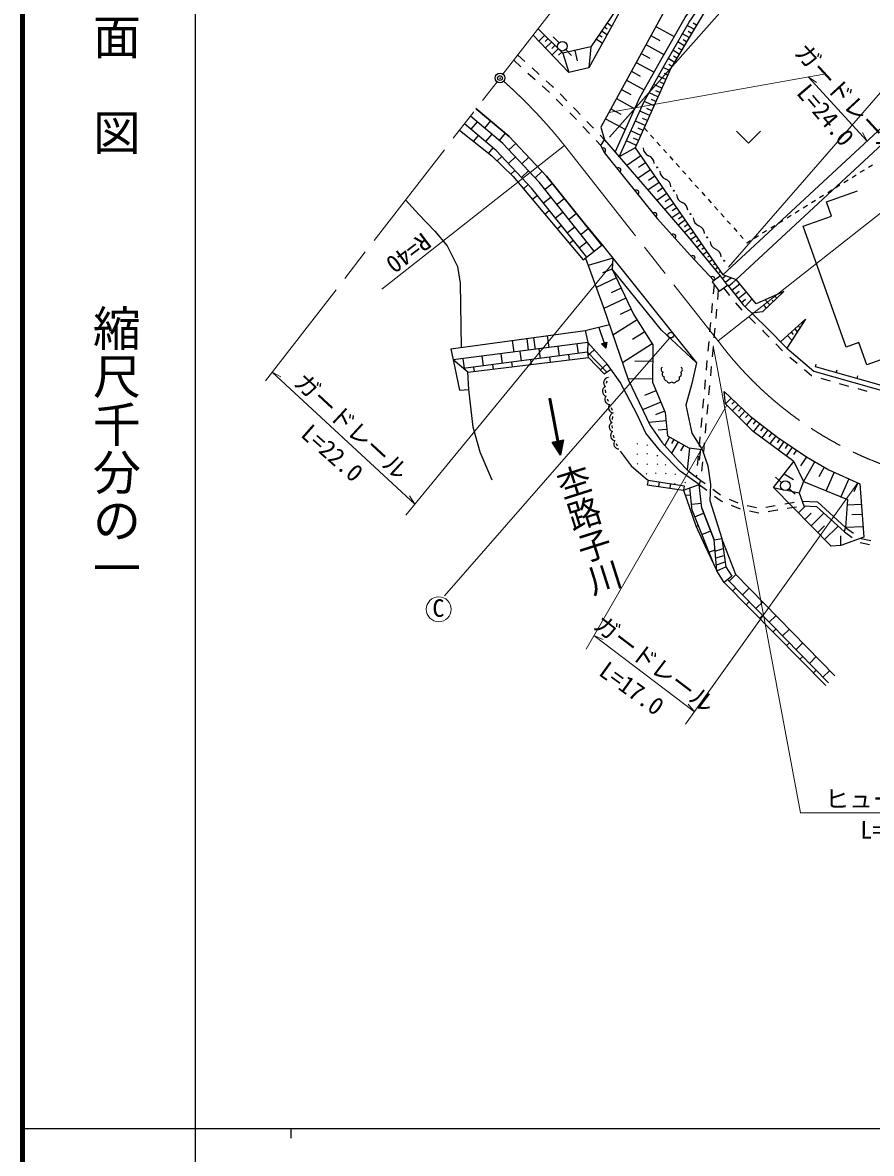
# Model space of a CAD drawing. Units: millimetres, scale not verified. Extents: x 40000 to 680000, y 20000 to 380000.
# Drawn here: x 40000 to 128592, y 202409 to 320402 of the extents above; entities that cross this region are included whole.
import ezdxf
from ezdxf.enums import TextEntityAlignment as Align

# ---------------------------------------------------------------- set-up
doc = ezdxf.new("R2010")
doc.units = ezdxf.units.MM
doc.header["$LTSCALE"] = 1000
doc.header["$PDMODE"] = 32
doc.header["$PDSIZE"] = 500
doc.linetypes.add('CHAIN', pattern=[18.5, 12, -1.5, 3.5, -1.5])
for name, color, linetype, lineweight in [('M-BGD', 7, 'Continuous', 25), ('M-BMK', 2, 'CHAIN', 13), ('M-BMK-SRVR', 3, 'Continuous', 25), ('M-STR-HTXT', 7, 'Continuous', 13), ('M-TTL', 2, 'Continuous', 140), ('M-TTL-BAND', 7, 'Continuous', 25)]:
    doc.layers.add(name, color=color, linetype=linetype, lineweight=lineweight)
doc.layers.add('M-OTRS', color=6, linetype='Continuous')
doc.styles.add('@ＭＳ ゴシック', font='')
doc.styles.add('ＭＳ ゴシック', font='')
doc.styles.get('@ＭＳ ゴシック').set_extended_font_data('@MS Gothic')
doc.styles.get('ＭＳ ゴシック').set_extended_font_data('MS Gothic')

msp = doc.modelspace()

# ---------------------------------------------------------------- linework, layer by layer
at = {"layer": 'M-BGD'}
for p, q in [((100721, 319950), (101007, 319756)), ((101002, 320364), (101495, 320028)), ((106090, 320002), (108018, 318949)), ((110067, 319701), (109377, 320113)), ((110323, 320131), (109991, 320329)), ((94492, 319080), (93898, 318480)), ((94848, 318728), (94551, 318428)), ((95994, 318300), (95393, 318922)), ((99877, 318710), (100527, 318267)), ((100158, 319123), (100483, 318902)), ((100439, 319537), (101011, 319148)), ((105575, 319060), (106517, 318546)), ((109555, 318843), (108877, 319247)), ((109299, 318413), (108960, 318615)), ((109811, 319272), (109466, 319478)), ((95203, 318376), (94586, 317754)), ((95558, 318025), (95250, 317713)), ((95913, 317673), (95274, 317028)), ((97291, 316958), (96689, 317581)), ((97634, 317491), (97869, 316406)), ((99315, 317883), (99111, 315690)), ((105061, 318118), (106945, 317089)), ((108530, 317125), (107878, 317514)), ((109043, 317984), (108377, 318381)), ((108786, 317555), (108454, 317753)), ((91261, 316468), (92005, 315800)), ((91680, 317008), (92424, 316341)), ((96269, 317321), (95949, 316998)), ((96390, 317200), (97010, 315196)), ((104043, 316255), (105907, 315237)), ((104552, 317187), (105484, 316678)), ((108018, 316266), (107378, 316648)), ((108274, 316696), (107948, 316890)), ((92749, 315132), (93494, 314464)), ((93168, 315673), (93912, 315005)), ((103537, 315328), (104464, 314821)), ((107537, 315391), (106839, 315702)), ((107334, 314934), (106985, 315089)), ((107762, 315837), (107442, 316028)), ((94657, 314337), (95279, 313778)), ((103030, 314401), (104885, 313388)), ((106724, 313564), (105868, 313945)), ((107131, 314477), (106354, 314823)), ((106928, 314021), (106539, 314193)), ((94238, 313796), (94911, 313192)), ((94911, 313192), (94979, 313125)), ((95279, 313778), (95395, 313662)), ((96102, 312955), (96809, 312248)), ((102502, 313434), (103469, 312905)), ((106318, 312650), (105383, 313066)), ((106521, 313107), (106093, 313297)), ((95686, 312417), (96393, 311710)), ((97516, 311541), (97782, 311275)), ((101974, 312467), (103908, 311410)), ((105902, 311715), (104885, 312167)), ((106110, 312182), (105642, 312390)), ((90115, 307788), (86738, 310628)), ((90785, 308531), (87311, 311453)), ((97100, 311003), (97414, 310689)), ((97414, 310689), (97797, 310286)), ((97782, 311275), (98211, 310823)), ((100832, 310375), (102923, 309233)), ((101403, 311421), (102449, 310850)), ((105450, 310698), (104421, 311156)), ((105221, 310184), (104707, 310413)), ((105676, 311206), (105168, 311432)), ((89444, 307045), (86125, 309836)), ((87432, 310044), (86789, 309279)), ((88841, 310166), (88198, 309400)), ((98485, 309561), (99173, 308835)), ((98900, 310097), (99588, 309372)), ((104992, 309670), (103957, 310130)), ((104762, 309152), (104244, 309382)), ((104878, 309412), (105211, 309040)), ((87554, 308635), (87050, 308035)), ((88963, 308757), (88319, 307991)), ((90372, 308879), (89728, 308113)), ((94693, 304386), (90785, 308531)), ((99862, 308110), (100350, 307595)), ((100276, 308647), (100718, 308181)), ((100350, 307595), (100718, 308181)), ((104068, 307593), (103021, 308059)), ((104532, 308635), (103490, 309098)), ((104300, 308114), (103779, 308346)), ((105545, 308667), (105878, 308295)), ((114517, 309075), (115767, 307825)), ((117017, 309075), (115767, 307825)), ((89085, 307348), (88619, 306794)), ((93153, 303104), (89441, 307041)), ((93923, 303745), (90113, 307786)), ((91471, 307804), (90743, 307118)), ((103953, 307333), (102268, 306395)), ((106212, 307922), (106546, 307550)), ((106879, 307178), (107213, 306805)), ((90016, 306432), (89531, 305975)), ((91429, 306390), (90702, 305704)), ((92843, 306349), (92115, 305663)), ((104520, 306510), (103050, 305495)), ((105028, 305774), (104292, 305267)), ((107546, 306433), (107880, 306060)), ((108214, 305688), (108547, 305315)), ((91388, 304977), (90972, 304585)), ((92801, 304935), (92074, 304249)), ((94215, 304893), (93487, 304207)), ((105535, 305039), (104228, 304137)), ((108881, 304943), (109214, 304571)), ((126582, 304255), (127007, 304519)), ((127431, 304783), (127856, 305046)), ((128281, 305310), (128706, 305574)), ((92760, 303521), (92278, 303068)), ((99674, 296559), (93924, 303747)), ((95318, 303605), (94537, 302980)), ((98483, 299648), (94693, 304386)), ((106437, 303732), (105275, 302930)), ((105986, 304385), (105333, 303934)), ((109548, 304198), (109882, 303826)), ((110215, 303453), (110549, 303081)), ((124883, 303200), (125308, 303464)), ((125732, 303727), (126157, 303991)), ((98886, 295944), (93154, 303109)), ((93756, 302356), (93222, 301928)), ((95162, 302200), (94381, 301575)), ((107238, 302570), (106200, 301854)), ((106838, 303151), (106257, 302750)), ((110882, 302708), (111216, 302336)), ((123184, 302144), (123609, 302408)), ((124033, 302672), (124458, 302936)), ((96567, 302043), (95787, 301419)), ((107955, 301532), (107026, 300891)), ((107597, 302051), (107078, 301693)), ((108275, 301068), (107811, 300748)), ((111550, 301963), (111883, 301591)), ((112217, 301219), (112550, 300846)), ((121485, 301089), (121910, 301353)), ((122335, 301617), (122759, 301881)), ((124422, 300212), (123892, 301694)), ((95006, 300794), (94499, 300388)), ((96411, 300638), (95630, 300013)), ((97817, 300482), (97036, 299857)), ((108595, 300604), (107765, 300031)), ((109168, 299773), (108425, 299261)), ((108881, 300189), (108466, 299902)), ((112884, 300474), (113218, 300101)), ((113551, 299729), (113885, 299356)), ((118937, 299506), (119361, 299770)), ((119786, 300034), (120211, 300298)), ((120636, 300562), (121060, 300825)), ((96255, 299232), (95796, 298865)), ((97661, 299076), (96880, 298451)), ((99066, 298920), (98285, 298295)), ((100463, 297174), (98483, 299648)), ((109452, 299362), (109080, 299106)), ((109736, 298950), (109080, 298498)), ((110020, 298539), (109692, 298313)), ((114218, 298984), (114552, 298612)), ((117238, 298451), (117662, 298715)), ((118087, 298979), (118512, 299242)), ((97504, 297671), (97093, 297341)), ((98910, 297514), (98129, 296890)), ((99711, 298156), (99691, 298139)), ((110304, 298127), (109726, 297729)), ((110587, 297716), (110299, 297517)), ((114886, 298239), (115219, 297867)), ((115553, 297494), (115605, 297437)), ((115605, 297437), (115964, 297660)), ((116388, 297923), (116813, 298187)), ((98523, 295661), (100497, 297201)), ((100497, 297201), (110327, 284910)), ((110871, 297304), (110363, 296953)), ((111155, 296892), (110901, 296717)), ((111439, 296481), (111000, 296178)), ((101602, 295819), (99016, 295067)), ((111723, 296069), (111503, 295918)), ((112007, 295658), (111636, 295402)), ((112291, 295246), (112106, 295118)), ((101551, 294661), (100518, 294307)), ((112575, 294835), (112273, 294626)), ((112859, 294423), (112708, 294319)), ((113050, 293727), (113316, 293940)), ((101979, 293758), (99870, 292758)), ((102479, 292703), (101425, 292203)), ((112169, 293100), (112077, 292105)), ((113173, 292724), (113799, 291944)), ((113349, 293326), (113919, 293783)), ((113676, 292895), (114098, 293234)), ((114015, 292474), (114858, 293150)), ((102979, 291648), (100678, 290557)), ((112615, 292499), (112523, 291504)), ((114357, 292047), (114784, 292389)), ((114700, 291620), (115554, 292305)), ((115039, 291196), (115463, 291536)), ((115400, 290792), (116163, 291565)), ((118005, 290957), (117516, 291475)), ((118733, 291643), (118488, 291902)), ((103525, 290498), (102374, 289952)), ((111985, 291109), (111893, 290113)), ((112431, 290508), (112339, 289512)), ((114425, 291164), (114851, 290632)), ((114851, 290632), (115078, 290408)), ((117642, 290613), (117397, 290873)), ((118369, 291300), (118247, 291429)), ((104134, 289382), (101619, 287792)), ((111801, 289117), (111709, 288122)), ((115789, 289706), (116501, 289003)), ((121332, 289105), (121423, 289005)), ((121703, 289440), (121749, 289390)), ((98718, 288272), (101243, 288898)), ((100160, 288576), (100701, 286963)), ((104929, 288125), (103672, 287330)), ((112247, 288516), (112155, 287520)), ((117213, 288301), (117309, 288206)), ((117309, 288206), (117916, 287590)), ((120219, 288100), (120442, 287852)), ((120590, 288435), (120859, 288137)), ((120961, 288770), (121095, 288621)), ((99000, 287010), (84953, 285199)), ((91107, 287238), (91273, 286014)), ((92616, 287443), (92783, 286209)), ((93331, 287540), (93500, 286301)), ((94760, 287734), (94929, 286485)), ((97846, 286861), (97974, 285869)), ((99000, 287010), (98966, 285997)), ((101056, 284744), (99000, 287010)), ((100433, 286873), (100970, 287054)), ((100882, 286426), (100433, 286873)), ((100492, 286814), (100468, 286885)), ((100552, 286754), (100504, 286897)), ((100612, 286694), (100540, 286909)), ((100672, 286635), (100576, 286921)), ((100732, 286575), (100612, 286933)), ((100792, 286515), (100648, 286945)), ((100852, 286456), (100683, 286957)), ((100888, 286468), (100719, 286969)), ((100899, 286551), (100755, 286981)), ((100911, 286635), (100791, 286993)), ((100923, 286719), (100827, 287005)), ((100935, 286803), (100863, 287018)), ((100970, 287054), (100882, 286426)), ((100947, 286886), (100898, 287030)), ((100958, 286970), (100934, 287042)), ((105724, 286867), (102606, 284896)), ((111617, 287126), (111525, 286130)), ((118618, 286877), (119320, 286165)), ((119847, 287765), (120295, 287269)), ((84701, 286367), (84953, 285199)), ((98966, 285997), (85988, 284324)), ((87928, 285583), (88056, 284591)), ((89912, 285838), (90039, 284846)), ((91895, 286094), (92023, 285102)), ((93879, 286350), (94007, 285358)), ((95862, 286605), (95990, 285614)), ((96982, 285742), (97050, 285218)), ((98966, 285997), (99035, 285460)), ((98966, 285997), (100979, 283937)), ((99672, 286269), (99008, 285667)), ((112063, 286525), (111971, 285529)), ((86459, 283926), (84953, 285199)), ((85944, 285327), (86072, 284335)), ((87064, 284463), (87123, 284006)), ((89048, 284719), (89108, 284249)), ((91031, 284974), (91094, 284491)), ((93015, 285230), (93079, 284733)), ((94998, 285486), (95064, 284975)), ((101016, 284788), (100326, 284163)), ((105762, 285041), (103917, 285068)), ((111433, 285134), (111341, 284139)), ((111879, 284533), (111787, 283537)), ((120072, 285507), (120833, 284858)), ((122751, 284482), (122832, 284771)), ((122751, 284482), (122832, 284771)), ((131449, 282038), (122751, 284482)), ((100713, 283760), (101417, 284229)), ((105734, 283196), (103171, 283234)), ((121593, 284208), (122333, 283577)), ((122333, 283577), (122359, 283569)), ((123321, 283297), (124284, 283026)), ((124926, 283871), (125007, 284160)), ((127100, 283260), (127181, 283549)), ((100814, 282086), (100829, 281772)), ((100993, 283002), (100906, 282743)), ((111249, 283143), (111157, 282147)), ((111695, 282542), (111603, 281546)), ((125246, 282754), (126208, 282482)), ((127171, 282210), (128133, 281938)), ((95083, 281182), (94926, 281152)), ((94926, 281152), (95771, 276732)), ((94965, 281159), (95810, 276739)), ((95004, 281167), (95849, 276747)), ((95044, 281174), (95889, 276754)), ((95083, 281182), (95928, 276762)), ((101013, 281143), (101126, 280900)), ((106103, 281991), (104924, 281489)), ((111065, 281151), (110973, 280156)), ((113945, 281220), (113367, 280608)), ((114309, 280877), (114020, 280571)), ((101414, 280225), (101519, 279974)), ((106605, 280812), (104710, 280005)), ((107009, 279864), (106061, 279461)), ((111511, 280550), (111419, 279554)), ((114672, 280534), (114077, 279904)), ((115036, 280190), (114738, 279875)), ((115399, 279847), (114788, 279199)), ((101587, 279286), (101549, 278993)), ((107161, 278852), (105348, 278676)), ((110881, 279160), (110789, 278164)), ((111327, 278559), (111235, 277563)), ((115763, 279504), (115457, 279180)), ((116142, 279179), (115565, 278428)), ((116539, 278874), (116250, 278499)), ((116935, 278570), (116284, 277722)), ((101514, 278356), (101529, 278094)), ((101648, 277368), (101719, 277089)), ((107249, 277946), (106342, 277858)), ((117359, 278244), (117033, 277820)), ((117783, 277919), (117145, 277089)), ((118198, 277600), (117879, 277185)), ((95260, 276635), (96439, 276859)), ((96131, 275274), (95260, 276635)), ((95376, 276453), (95339, 276650)), ((95492, 276272), (95417, 276665)), ((95608, 276090), (95496, 276680)), ((95725, 275909), (95574, 276694)), ((95841, 275727), (95653, 276709)), ((95957, 275546), (95732, 276724)), ((96073, 275364), (95810, 276739)), ((96152, 275379), (95889, 276754)), ((96193, 275591), (95967, 276769)), ((96234, 275802), (96046, 276784)), ((96275, 276014), (96124, 276799)), ((96439, 276859), (96131, 275274)), ((96316, 276225), (96203, 276814)), ((96357, 276436), (96282, 276829)), ((96398, 276648), (96360, 276844)), ((101941, 276497), (102062, 276253)), ((104162, 276435), (104203, 276475)), ((105167, 276279), (105238, 276350)), ((107533, 277166), (107024, 276283)), ((107975, 276911), (107720, 276470)), ((108416, 276656), (107734, 275474)), ((109007, 276315), (108666, 275724)), ((110697, 277168), (110605, 276173)), ((111143, 276567), (111051, 275571)), ((118612, 277281), (117988, 276468)), ((119027, 276980), (118741, 276555)), ((119452, 276694), (118865, 275822)), ((119888, 276400), (119595, 275964)), ((120324, 276107), (119713, 275198)), ((104125, 275341), (104195, 275412)), ((105154, 275386), (105224, 275457)), ((106214, 275211), (106285, 275282)), ((109609, 276008), (109350, 273731)), ((110513, 275177), (110421, 274181)), ((110748, 275878), (110618, 274740)), ((120779, 275801), (120473, 275346)), ((121821, 275099), (121177, 274142)), ((104138, 274325), (104209, 274396)), ((105164, 274290), (105235, 274361)), ((106215, 274291), (106286, 274362)), ((107073, 274232), (107143, 274302)), ((110959, 274576), (110867, 273580)), ((120507, 274613), (121508, 272526)), ((122676, 274600), (121508, 272526)), ((123680, 274013), (123093, 273010)), ((105091, 273282), (105162, 273352)), ((105289, 272655), (105199, 272170)), ((105289, 272655), (109063, 272080)), ((106064, 273363), (106135, 273434)), ((107116, 273332), (107187, 273403)), ((108089, 273239), (108160, 273310)), ((110329, 273185), (110309, 272974)), ((110620, 272198), (110779, 272619)), ((110779, 272619), (111227, 272298)), ((119226, 272404), (118568, 272965)), ((119493, 273310), (120464, 272722)), ((124713, 273486), (123859, 271581)), ((126242, 272800), (125398, 270919)), ((105199, 272170), (108973, 271613)), ((106389, 271994), (106460, 272476)), ((107596, 271816), (107667, 272293)), ((108051, 272247), (108122, 272318)), ((108973, 271613), (110620, 272198)), ((109063, 272080), (108973, 271613)), ((109105, 272389), (109176, 272460)), ((109900, 269479), (109651, 271854)), ((110620, 272198), (111420, 271598)), ((110880, 269721), (110620, 272198)), ((112040, 271716), (112853, 271134)), ((118381, 271880), (119287, 271694)), ((119749, 271600), (121041, 271335)), ((120645, 271193), (119987, 271754)), ((127183, 272378), (126761, 271437)), ((109730, 271099), (109217, 271046)), ((110829, 270209), (109835, 270105)), ((112219, 270997), (112896, 270489)), ((112896, 270489), (113038, 270430)), ((113738, 270682), (114663, 270302)), ((119547, 270198), (119958, 270272)), ((119958, 270272), (120535, 270353)), ((109900, 269479), (112123, 263910)), ((110153, 268847), (111081, 269217)), ((110880, 269721), (112194, 266431)), ((113963, 270049), (114887, 269669)), ((115615, 270008), (116593, 269802)), ((115861, 269446), (116839, 269240)), ((117577, 269853), (118562, 270022)), ((117825, 269388), (118763, 269549)), ((118763, 269549), (118810, 269557)), ((119794, 269734), (120037, 269778)), ((120037, 269778), (120783, 269882)), ((120975, 269236), (121722, 269969)), ((121632, 268566), (122302, 269223)), ((122289, 267896), (123629, 269210)), ((127561, 270132), (126049, 270040)), ((127640, 269083), (126561, 269031)), ((110303, 267830), (110523, 267918)), ((122987, 267185), (123698, 267883)), ((123684, 266473), (125107, 267869)), ((110894, 266989), (111823, 267360)), ((125412, 265830), (125393, 266858)), ((125779, 267259), (126596, 266683)), ((127736, 267793), (125900, 267714)), ((125900, 267714), (126717, 267138)), ((111128, 266006), (111265, 266060)), ((112194, 266431), (112974, 266582)), ((112295, 265241), (113131, 265511)), ((127431, 266147), (128409, 265939)), ((127540, 266575), (128518, 266367)), ((111636, 265132), (112282, 265390)), ((112354, 264546), (113235, 264801)), ((111987, 264195), (112006, 264203)), ((112416, 263814), (113331, 264143)), ((112419, 263291), (112459, 263307)), ((113217, 261980), (123839, 251223)), ((124106, 251516), (113616, 262252)), ((114455, 262825), (113739, 262126)), ((124780, 252256), (114455, 262825)), ((114438, 261411), (114103, 261083)), ((115852, 261394), (115137, 260695)), ((115836, 259980), (115508, 259660)), ((117250, 259964), (116535, 259265)), ((117234, 258549), (116913, 258236)), ((118648, 258533), (117932, 257834)), ((118631, 257119), (118318, 256813)), ((120045, 257102), (119330, 256404)), ((120029, 255688), (119724, 255390)), ((121443, 255672), (120728, 254973)), ((121427, 254258), (121129, 253967)), ((122841, 254241), (122125, 253543)), ((122824, 252827), (122534, 252544)), ((124238, 252811), (123523, 252112))]:
    msp.add_line(p, q, dxfattribs=at)
for points in [[(108983, 330501), (104534, 325558), (99315, 317883), (96390, 317200), (93809, 319758)], [(110887, 327108), (107192, 322021), (100352, 309497), (100718, 308181), (105401, 302785), (109425, 298096), (112819, 293962)], [(101855, 306871), (104435, 312575), (106604, 316499), (109163, 320934), (112454, 325760)], [(104534, 325558), (99111, 315690), (97010, 315196), (93305, 319107)], [(102268, 306395), (104848, 312099), (107017, 316023), (109576, 320459), (112866, 325284)], [(113141, 324854), (107660, 315666), (103953, 307333), (113092, 294086)], [(87351, 311419), (90785, 308531), (94693, 304386), (98483, 299648), (100497, 297201)], [(85611, 309173), (88969, 306518), (91219, 304347), (94456, 300438), (98523, 295661)], [(100350, 307595), (100713, 306857), (106239, 299971), (109698, 296099), (112164, 293475)], [(132086, 300180), (133157, 297181), (134626, 297706), (137443, 289819), (133593, 288444), (134157, 286864), (128102, 284701), (127276, 287015), (125960, 286545), (121457, 299153), (124422, 300212), (123892, 301694), (127159, 302861)], [(79978, 301899), (81349, 300366), (83038, 298637), (84300, 297095), (85398, 294946), (85678, 293217), (85765, 286512)], [(98735, 295826), (100605, 290771), (103198, 283155), (105491, 278377), (106731, 276616), (108420, 274693), (109463, 273615), (110779, 272619)], [(101602, 295819), (101551, 294661), (103810, 289895), (105787, 286768), (105729, 282870), (107078, 279702), (107312, 277294), (109522, 276018), (110942, 275856)], [(110327, 284910), (106683, 288297), (101551, 294661)], [(119460, 292329), (116577, 291062), (114517, 293565), (113092, 294086)], [(113569, 293029), (115223, 290967), (117663, 288559), (119754, 286436), (122574, 284028), (130942, 281664)], [(119460, 292329), (117210, 290206), (116112, 290090)], [(119105, 287095), (121709, 289446), (119754, 286436)], [(84701, 286367), (98718, 288272), (99000, 287010)], [(110620, 272198), (108616, 273594), (106570, 275668), (105063, 277562), (104151, 279511), (102364, 282875), (101056, 284744), (99000, 287010), (84953, 285199)], [(84953, 285199), (85615, 282064), (86576, 282127)], [(89006, 272642), (87744, 275586), (87043, 278202), (86576, 282127), (86459, 283926), (99078, 285465), (100713, 283760)], [(110327, 284910), (109868, 282738), (109231, 280491), (109838, 277545), (110942, 275856)], [(102367, 275696), (103512, 274157), (105012, 272854), (105289, 272655)], [(110942, 275856), (111507, 274142), (111811, 272204), (111718, 270522), (112974, 266582)], [(108973, 271613), (110274, 267896), (111208, 265829), (112470, 263183)], [(112470, 263183), (112194, 266431), (110880, 269721), (110620, 272198), (110646, 271950)], [(121508, 272526), (121041, 271335), (121531, 269980)], [(121508, 272526), (126087, 270634), (125900, 267714)], [(121355, 270467), (122976, 270386), (125900, 267714)], [(121531, 269980), (122868, 269901), (125779, 267259), (125900, 267714)], [(112974, 266582), (113408, 263621), (114032, 262657), (113217, 261980), (112470, 263183), (113408, 263621)], [(124780, 252256), (114455, 262825), (112974, 266582)]]:
    msp.add_lwpolyline(points, dxfattribs=at)
for points in [[(111987, 293344), (112706, 292377), (113575, 293022), (112856, 293989)], [(113218, 281907), (115952, 279326), (118837, 277109), (121813, 275104), (124151, 273738), (127401, 272280), (127819, 266694), (125412, 265830), (124385, 265760), (118381, 271880), (120507, 274613), (116255, 277744), (113358, 280617)]]:
    msp.add_lwpolyline(points, close=True, dxfattribs=at)
for centre, radius in [((96342, 317940), 500), ((106218, 305298), 50), ((107966, 302860), 50), ((109715, 300422), 50), ((111464, 297985), 50), ((113212, 295547), 50), ((107657, 287798), 300), ((119607, 272079), 500)]:
    msp.add_circle(centre, radius, dxfattribs=at)
for centre, radius, start, end in [((100603, 307081), 250, 296.18041, 116.18041), ((105668, 307365), 908, 182.25434, 249.05132), ((105019, 305668), 908, 2.25434, 69.05132), ((102197, 305007), 250, 308.7461, 128.7461), ((107417, 304927), 908, 182.25434, 249.05132), ((106767, 303231), 908, 2.25434, 69.05132), ((104075, 302667), 250, 308.7461, 128.7461), ((109166, 302489), 908, 182.25434, 249.05132), ((108516, 300793), 908, 2.25434, 69.05132), ((105953, 300328), 250, 308.7461, 128.7461), ((110914, 300052), 908, 182.25434, 249.05132), ((110265, 298355), 908, 2.25434, 69.05132), ((107933, 298075), 250, 311.78452, 131.78452), ((112663, 297614), 908, 182.25434, 249.05132), ((112013, 295917), 908, 2.25434, 69.05132), ((109938, 295844), 250, 313.21197, 133.21197), ((111993, 293657), 250, 313.21197, 133.21197), ((106946, 284202), 300, 131.69646, 250.31174), ((108561, 284190), 300, 295.5816, 51.83622), ((101166, 282837), 523, 93.05529, 231.19567), ((107059, 283709), 300, 135.42173, 248.97879), ((107232, 283324), 300, 159.44718, 269.02338), ((108271, 283301), 300, 265.11615, 25.19228), ((108467, 283719), 300, 284.47614, 41.84201), ((101044, 281944), 527, 113.02931, 254.15311), ((107513, 283114), 300, 197.56364, 321.14954), ((107971, 283125), 300, 221.4806, 335.92433), ((101277, 281084), 516, 136.87461, 269.96691), ((101653, 280212), 519, 136.5347, 269.26277), ((101853, 279145), 586, 110.64577, 235.38063), ((101715, 278211), 493, 113.30849, 253.57692), ((101902, 277312), 537, 127.4598, 261.29545), ((102216, 276440), 522, 139.17035, 272.98744)]:
    msp.add_arc(centre, radius, start, end, dxfattribs=at)
at = {"layer": 'M-BMK'}
for p, q in [((90136, 315015), (108889, 339231)), ((65363, 283027), (89523, 314224)), ((96547, 307592), (112544, 287260))]:
    msp.add_line(p, q, dxfattribs=at)
for centre, radius, start, end in [((53657, 273315), 54905, 38.63147, 48.26812), ((143179, 310008), 38157, 216.59716, 276.02199)]:
    msp.add_arc(centre, radius, start, end, dxfattribs=at)
at = {"layer": 'M-BMK-SRVR'}
msp.add_circle((89829, 314619), 500, dxfattribs=at)
at = {"layer": 'M-OTRS'}
msp.add_point((89829, 314619), dxfattribs=at)
at = {"layer": 'M-STR-HTXT'}
for p, q in [((101241, 308450), (120093, 329717)), ((113681, 294893), (143616, 329302)), ((101185, 311022), (123830, 315064)), ((121996, 314737), (128144, 308043)), ((121996, 314737), (122857, 314169)), ((113092, 294086), (134172, 313633)), ((113954, 293118), (135035, 312666)), ((112598, 287191), (139224, 308140)), ((128144, 308043), (127651, 308948)), ((96547, 307592), (77496, 292603)), ((101578, 295278), (80006, 268998)), ((107521, 287458), (84042, 260587)), ((66062, 283929), (80955, 270154)), ((66062, 283929), (66965, 283433)), ((113492, 280485), (98821, 255033)), ((109188, 247180), (127183, 272378)), ((80955, 270154), (80391, 271017)), ((99633, 256441), (110126, 248493)), ((99633, 256441), (100581, 256037)), ((110126, 248493), (109480, 249296))]:
    msp.add_line(p, q, dxfattribs=at)
msp.add_lwpolyline([(112079, 286691), (121205, 237929), (149762, 237929)], dxfattribs=at)
msp.add_circle((83435, 259183), 1300, dxfattribs=at)
at = {"layer": 'M-TTL'}
msp.add_line((40000, 380000), (40000, 20000), dxfattribs=at)
at = {"layer": 'M-TTL-BAND'}
for p, q in [((58000, 370000), (58000, 20000)), ((40000, 205000), (579000, 205000)), ((68000, 205000), (68000, 204000))]:
    msp.add_line(p, q, dxfattribs=at)

# ---------------------------------------------------------------- texts
at = {"layer": 'M-BGD', "style": '@ＭＳ ゴシック'}
msp.add_text('杢路子川', height=2566, rotation=287.577, dxfattribs=at).set_placement((97144, 266898), align=Align.BOTTOM_CENTER)
at = {"layer": 'M-STR-HTXT', "style": 'ＭＳ ゴシック'}
for rotation, p in [(312.562, (125116, 311340)), (317.235, (73328, 277208)), (322.858, (105067, 252325))]:
    msp.add_text('ガードレール', height=1833, rotation=rotation, dxfattribs=at).set_placement(p, align=Align.BOTTOM_CENTER)
for s, rotation, p in [('L=24.0', 310.553, (123812, 310773)), ('R=40', 217.064, (80277, 296352)), ('L=22.0', 318.576, (72323, 275494)), ('L=17.0', 324.13, (103584, 250941)), ('L=20.0\u3000φ=600', 359.029, (135869, 236037))]:
    msp.add_text(s, height=1833, rotation=rotation, dxfattribs=at).set_placement(p, align=Align.MIDDLE_CENTER)
msp.add_text('C', height=1833, dxfattribs=at).set_placement((82776, 257844), align=Align.BOTTOM_LEFT)
msp.add_text('ヒューム管', height=1833, dxfattribs=at).set_placement((130001, 237929), align=Align.BOTTOM_CENTER)
at = {"layer": 'M-TTL-BAND', "style": '@ＭＳ ゴシック'}
for s, p in [('平  面  図', (49777, 306475)), ('縮尺千分の一', (49777, 261030))]:
    msp.add_text(s, height=3666, rotation=270, dxfattribs=at).set_placement(p, align=Align.MIDDLE_RIGHT)

doc.saveas('drawing.dxf')
